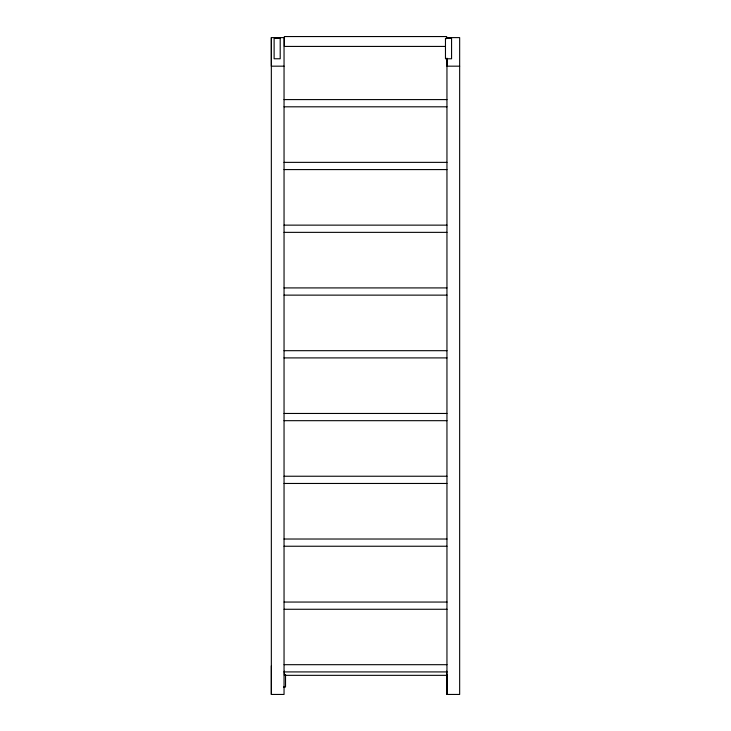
<?xml version="1.0" encoding="UTF-8"?>
<svg xmlns="http://www.w3.org/2000/svg" width="731" height="731" viewBox="0 0 731 731"><rect width="100%" height="100%" fill="white"/><g stroke="black" fill="none" stroke-linecap="round" stroke-linejoin="round"><path stroke-width="1.1" d="M271.338 37.61L271.338 694.45L284.048 694.45L284.048 37.61L271.338 37.61L271.338 66.174L284.048 66.174M446.952 58.489L446.952 66.174L459.662 66.174M271.338 694.45L271.338 665.886M446.952 58.142L446.952 694.45L459.662 694.45L459.662 37.61L446.952 37.61M445.508 46.428L284.359 46.428L284.359 36.55L446.641 36.55L446.641 38.743M284.039 99.59L446.952 99.59M284.039 106.808L446.952 106.808M284.039 162.364L446.952 162.364M284.039 169.583L446.952 169.583M284.039 225.139L446.952 225.139M284.039 232.357L446.952 232.357M284.039 287.913L446.952 287.913M284.039 295.132L446.952 295.132M284.039 350.688L446.952 350.688M284.039 357.907L446.952 357.907M284.039 413.463L446.952 413.463M284.039 420.681L446.952 420.681M284.039 476.237L446.952 476.237M284.039 483.465L446.952 483.465M284.039 539.021L446.952 539.021M284.039 546.24L446.952 546.24M284.121 602.052L447.034 602.052M284.121 609.27L447.034 609.27M284.076 664.689L446.988 664.689M284.076 671.917L446.988 671.917M283.491 687.03L285.529 687.03L285.529 674.576M446.961 674.676L446.979 694.45M446.659 671.168L446.659 675.334L284.386 675.334L284.386 671.168M280.201 38.396L274.116 38.396L274.116 58.772L280.201 58.772L280.201 38.396M451.566 38.396L445.471 38.396L445.471 58.772L451.566 58.772L451.566 38.396"/></g></svg>
